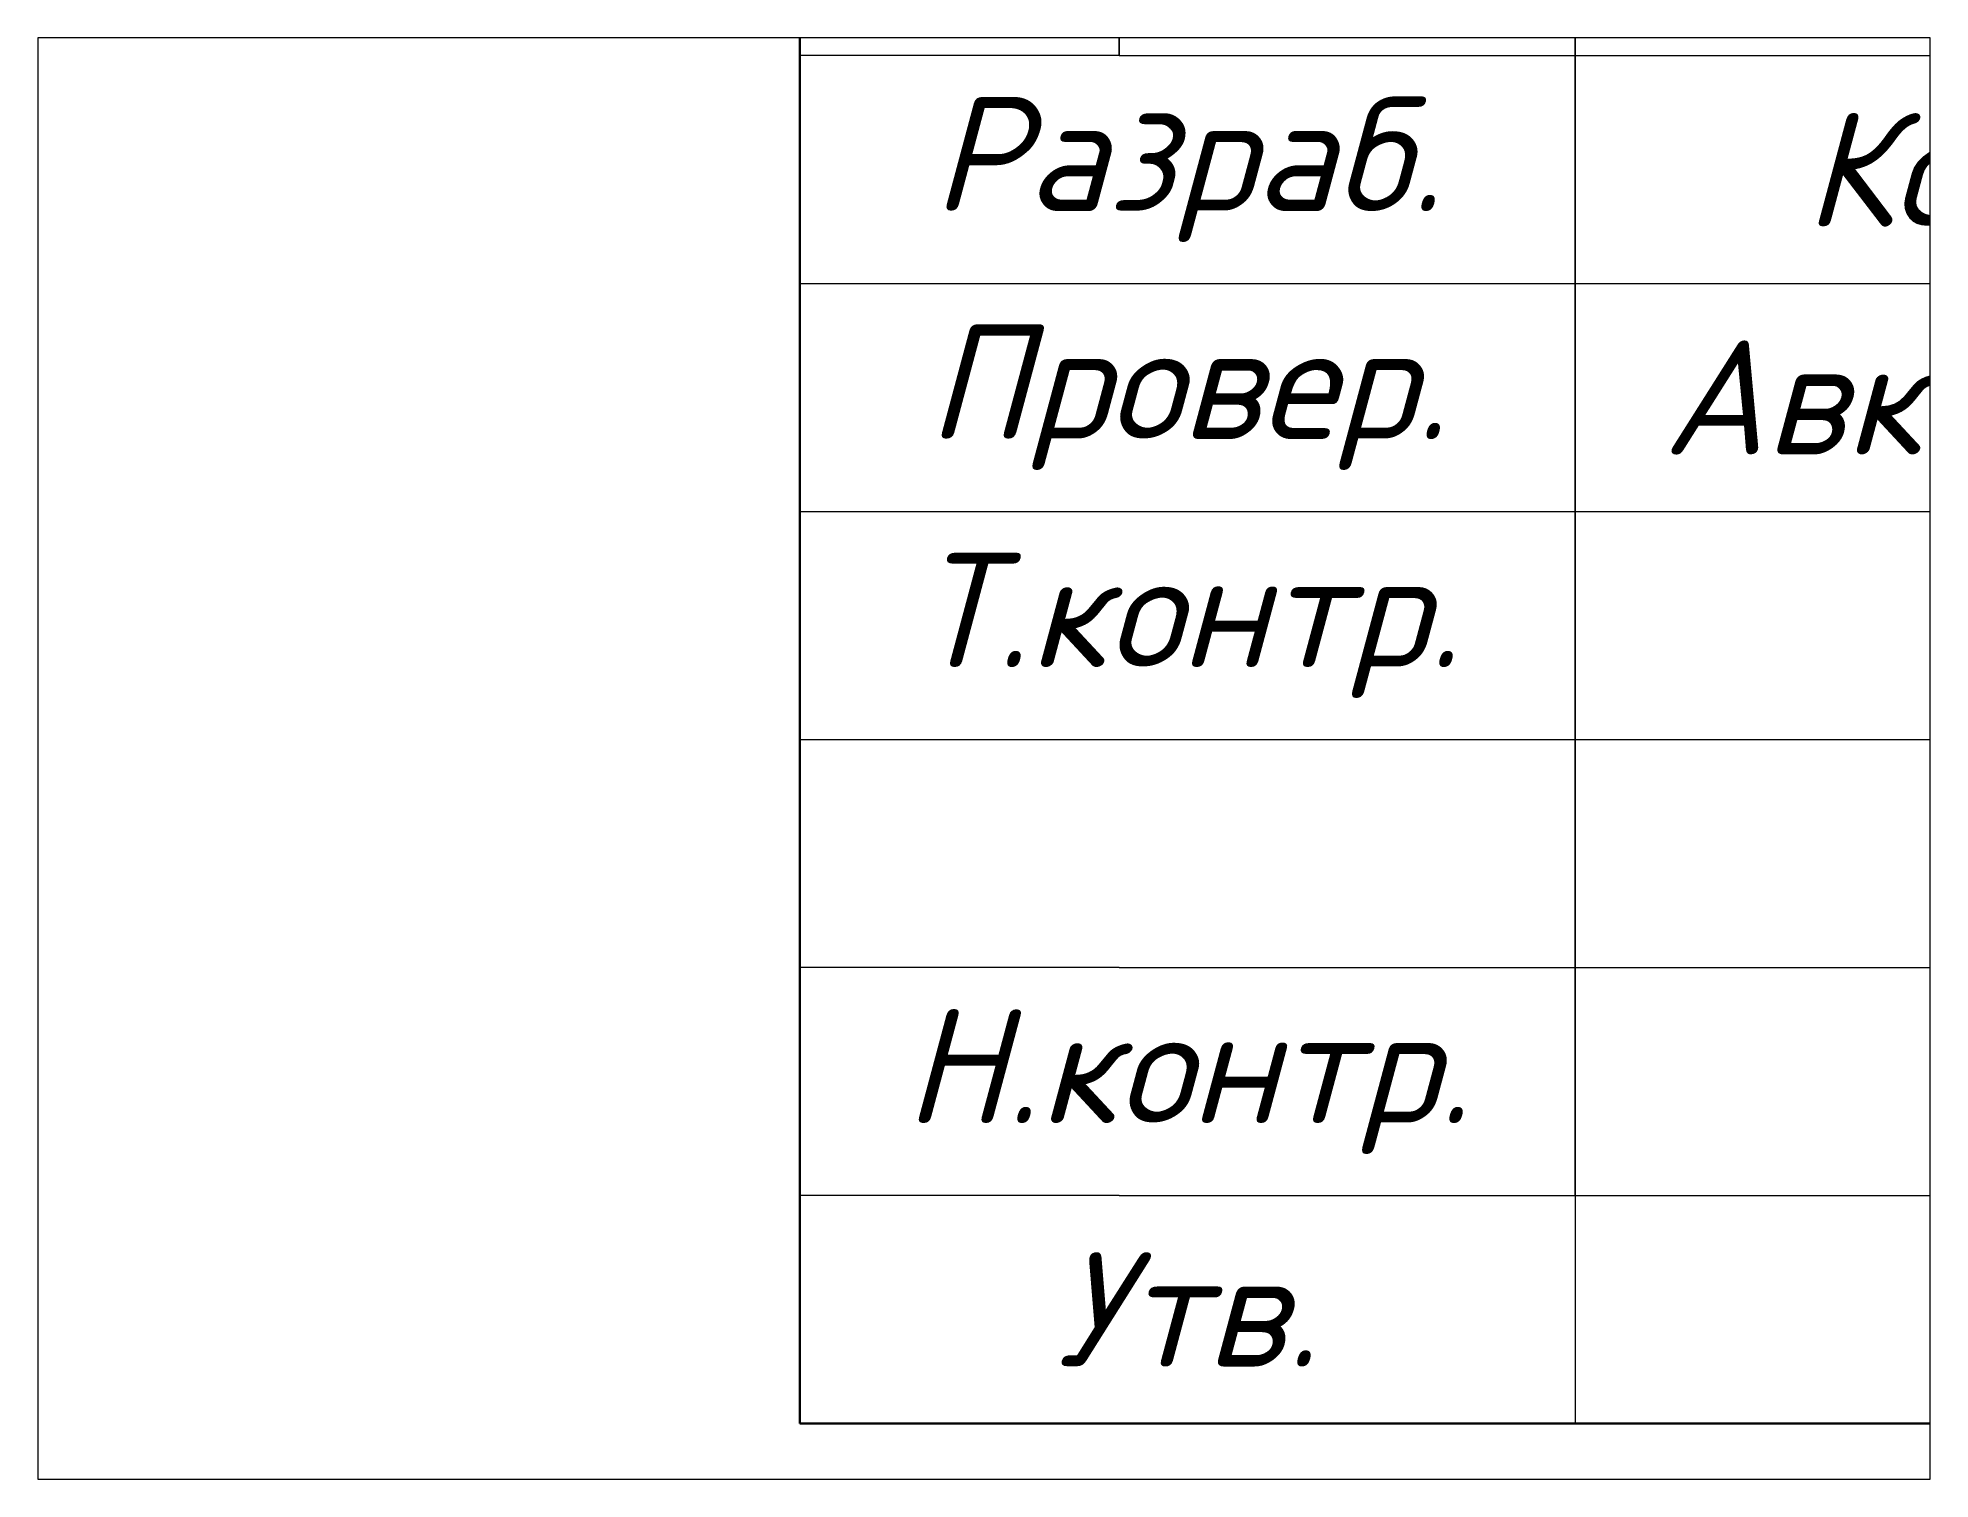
# Paper-space layout 'Лист1' of a CAD drawing. Header units: millimetres. Extents: x 1.05 to 9.45, y 0.8 to 7.2.
# The model-space entities are those that its viewports show. They can reach past a viewport. Long polylines and large blocks are cut down to what shows.
import ezdxf

# ---------------------------------------------------------------- set-up
doc = ezdxf.new("R2010")
doc.units = ezdxf.units.MM
doc.header["$MEASUREMENT"] = 0
doc.layers.add('Рамка', color=7, linetype='Continuous')
doc.layers.add('Текст', color=7, linetype='Continuous')
doc.styles.get("Standard").update_dxf_attribs({"font": 'isocpeui.ttf'})

msp = doc.modelspace()

# ---------------------------------------------------------------- linework, layer by layer
at = {"layer": 'Рамка', "lineweight": 20}
for p, q in [((27, 35), (27, 40)), ((27, 40), (27, 35)), ((37, 35), (37, 40)), ((37, 40), (37, 35)), ((27, 35), (20, 35)), ((27, 35), (37, 35)), ((37, 35), (60, 35)), ((37, 30), (37, 35)), ((37, 35), (37, 30)), ((20, 30), (27, 30)), ((27, 30), (37, 30)), ((37, 30), (60, 30)), ((37, 25), (37, 30)), ((37, 30), (37, 25)), ((20, 25), (27, 25)), ((27, 25), (37, 25)), ((37, 25), (60, 25)), ((37, 20), (37, 25)), ((37, 25), (37, 20)), ((20, 20), (27, 20)), ((27, 20), (37, 20)), ((37, 20), (60, 20)), ((37, 15), (37, 20)), ((37, 20), (37, 15)), ((27, 15), (20, 15)), ((27, 15), (37, 15)), ((37, 15), (60, 15)), ((37, 10), (37, 15)), ((37, 15), (37, 10)), ((27, 10), (20, 10)), ((27, 10), (37, 10)), ((37, 10), (60, 10)), ((37, 10), (37, 5))]:
    msp.add_line(p, q, dxfattribs=at)
at = {"layer": 'Рамка', "lineweight": 30}
msp.add_lwpolyline([(20, 5), (205, 5), (205, 292), (20, 292)], close=True, dxfattribs=at)

# ---------------------------------------------------------------- texts
at = {"layer": 'Текст', "lineweight": 20, "char_height": 2.5, "attachment_point": 5}
for s, width, insert in [('{\\fISOCPEUR|b0|i1|c204|p34;Разраб.}', 17, (28.5, 32.5)), ('{\\fISOCPEUR|b0|i1|c204|p34;Косыгин}', 23, (48.5, 32.5)), ('{\\fISOCPEUR|b0|i1|c204|p34;Провер.}', 17, (28.5, 27.5)), ('{\\fISOCPEUR|b0|i1|c204|p34;Авксентьева}', 23, (48.5, 27.5)), ('{\\fISOCPEUR|b0|i1|c204|p34;Т.контр.}', 17, (28.5, 22.5)), ('{\\fISOCPEUR|b0|i1|c204|p34;Н.контр.}', 17, (28.5, 12.5)), ('{\\fISOCPEUR|b0|i1|c204|p34;Утв.}', 17, (28.5, 7.5))]:
    msp.add_mtext_dynamic_manual_height_columns(s, width=width, gutter_width=25, heights=[0], dxfattribs=dict(at, insert=insert))

psp = doc.layouts.new('Лист1')

# ---------------------------------------------------------------- viewports
at = {"layer": '0'}
psp.add_viewport(center=(5.25, 4), size=(8.4, 6.4), view_center_point=(24.04, 19.5835), view_height=31.608499, dxfattribs=at)

doc.saveas('drawing.dxf')
